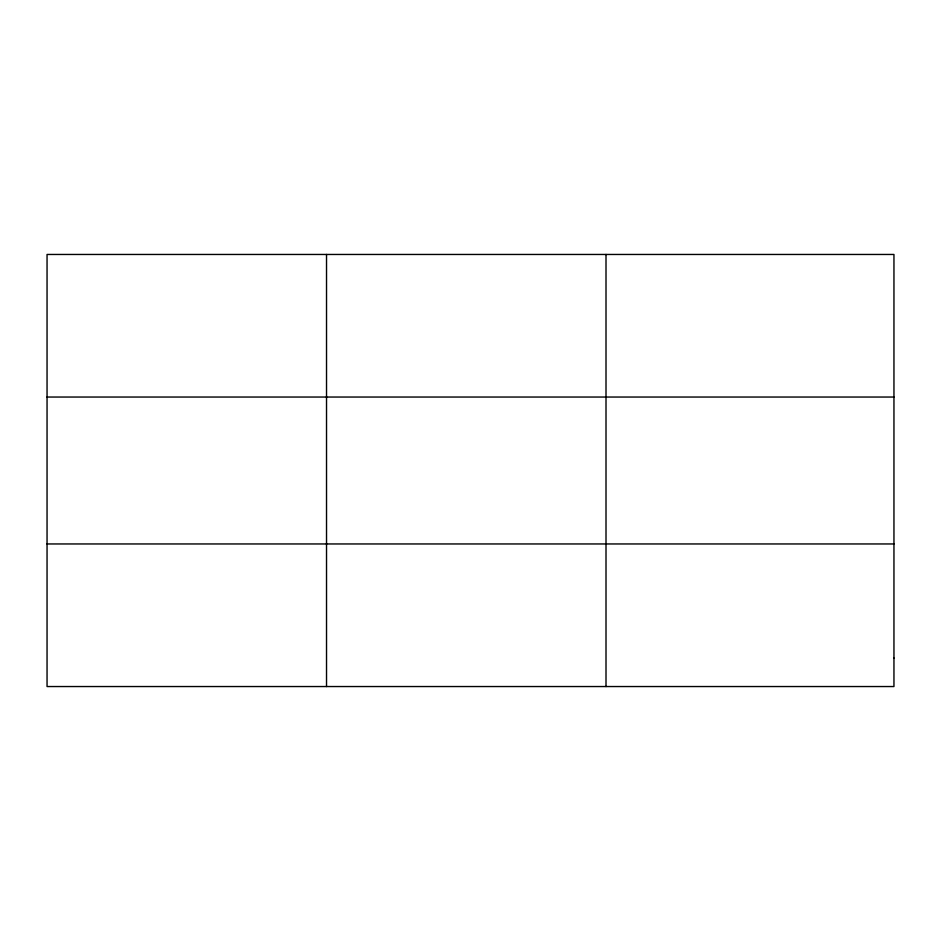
<?xml version="1.0" encoding="UTF-8"?>
<svg xmlns="http://www.w3.org/2000/svg" width="941" height="941" viewBox="0 0 941 941"><rect width="100%" height="100%" fill="white"/><g stroke="black" fill="none" stroke-linecap="round" stroke-linejoin="round"><path stroke-width="1.41" d="M326.527 686.542L326.527 254.458M606.004 686.542L606.004 254.458M47.05 397.043L893.95 397.043M47.05 543.957L893.95 543.957M893.95 658.03L893.95 686.542L47.05 686.542L47.05 254.458L893.95 254.458L893.95 658.03"/></g></svg>
